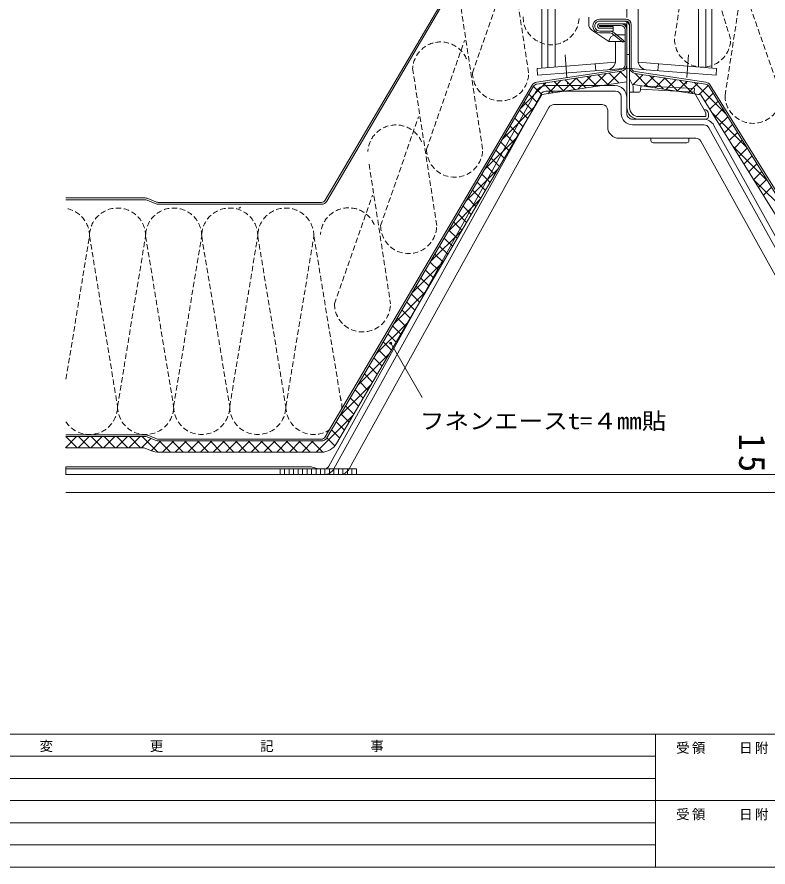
# Model space of a CAD drawing. Units: millimetres, scale not verified. Extents: x -1135 to 2170, y -1086 to 2575.
# Drawn here: x -666.7 to -332, y 184.1 to 563.2 of the extents above; entities that cross this region are included whole.
import ezdxf
from ezdxf.enums import TextEntityAlignment as Align

# ---------------------------------------------------------------- set-up
doc = ezdxf.new("R2010")
doc.units = ezdxf.units.MM
doc.header["$LTSCALE"] = 2
doc.header["$PDMODE"] = 32
doc.header["$PDSIZE"] = 1
for name, pattern in [('CHAIN1', [8, 5, -1, 1, -1]), ('DASHED1', [1.8, 1.2, -0.6]), ('DOUBLE_CHAIN1', [8.8, 5, -1, 0.6, -0.6, 0.6, -1])]:
    doc.linetypes.add(name, pattern=pattern)
doc.layers.add('0-1', color=4, linetype='Continuous', lineweight=18)
doc.styles.add('ＭＳ ゴシック', font='')
doc.styles.get('ＭＳ ゴシック').set_extended_font_data('MS Gothic')

msp = doc.modelspace()

# ---------------------------------------------------------------- linework, layer by layer
at = {"layer": '0-1', "color": 7, "linetype": 'CHAIN1'}
for p, q in [((-394.872, 669.014), (-394.872, 532.513)), ((-422.331, 546.271), (-421.312, 533.311)), ((-367.413, 546.271), (-368.433, 533.311))]:
    msp.add_line(p, q, dxfattribs=at)
at = {"layer": '0-1', "color": 3}
for p, q in [((-437.094, 638.346), (-529.292, 481.504)), ((-528.602, 481.101), (-436.404, 637.942)), ((-406.936, 562.23), (-395.372, 562.23)), ((-406.934, 561.43), (-395.372, 561.43)), ((-407.941, 559.23), (-407.941, 559.16)), ((-407.141, 559.23), (-407.141, 559.16)), ((-397.672, 560.231), (-406.941, 560.231)), ((-397.672, 559.43), (-406.941, 559.43)), ((-406.941, 558.96), (-400.941, 558.96)), ((-406.941, 558.16), (-400.941, 558.16)), ((-400.941, 558.16), (-400.941, 558.96)), ((-395.672, 557.431), (-395.672, 555.626)), ((-394.872, 557.431), (-394.872, 555.626)), ((-393.672, 540.849), (-393.672, 559.73)), ((-392.872, 540.849), (-392.872, 559.73)), ((-402.794, 556.96), (-406.936, 556.96)), ((-402.794, 556.16), (-406.936, 556.16)), ((-400.591, 556.18), (-396.159, 552.59)), ((-395.672, 541.824), (-395.672, 555.626)), ((-394.872, 541.823), (-394.872, 555.626)), ((-397.371, 539.846), (-435.097, 534.117)), ((-434.977, 533.326), (-397.251, 539.055)), ((-391.172, 538.872), (-359.635, 534.083)), ((-359.756, 533.292), (-391.292, 538.081)), ((-437.094, 532.762), (-529.292, 375.921)), ((-528.602, 375.517), (-436.404, 532.358)), ((-261.138, 375.462), (-358.353, 532.363)), ((-357.672, 532.783), (-260.457, 375.881)), ((-609.872, 482.514), (-644.872, 482.514)), ((-609.872, 481.714), (-644.872, 481.714)), ((-605.114, 480.057), (-608.683, 481.485)), ((-604.817, 480.8), (-608.386, 482.228)), ((-531.019, 480.514), (-603.331, 480.514)), ((-603.331, 479.714), (-531.019, 479.714)), ((-609.872, 376.93), (-644.872, 376.93)), ((-609.872, 376.13), (-644.872, 376.13)), ((-605.114, 374.474), (-608.683, 375.901)), ((-604.817, 375.216), (-608.386, 376.644)), ((-531.019, 374.93), (-603.331, 374.93)), ((-603.331, 374.13), (-531.019, 374.13)), ((-644.872, 359.13), (355.128, 359.13)), ((-644.872, 351.13), (355.128, 351.13))]:
    msp.add_line(p, q, dxfattribs=at)
at = {"layer": '0-1', "color": 7}
for p, q in [((-432.76, 626.014), (-432.76, 540.435)), ((-430.042, 626.014), (-430.042, 540.648)), ((-426.872, 629.014), (-426.872, 540.898)), ((-362.872, 540.898), (-362.872, 614.013)), ((-359.702, 611.014), (-359.702, 540.648)), ((-356.984, 611.014), (-356.984, 540.435)), ((-389.872, 570.014), (-389.872, 543.711)), ((-411.872, 563.214), (-411.872, 560.007)), ((-396.172, 561.43), (-406.936, 561.43)), ((-410.466, 557.357), (-402.872, 552.214)), ((-406.934, 560.23), (-396.172, 560.23)), ((-394.872, 558.93), (-394.872, 522.831)), ((-393.672, 558.93), (-393.672, 522.831)), ((-402.872, 552.214), (-395.672, 552.214)), ((-399.872, 552.214), (-399.872, 543.711)), ((-394.872, 546.498), (-393.672, 546.498)), ((-434.899, 540.266), (-399.933, 543.018)), ((-408.979, 542.306), (-408.744, 539.315)), ((-354.845, 540.266), (-389.812, 543.018)), ((-380.765, 542.306), (-381, 539.315)), ((-434.899, 540.266), (-434.664, 537.275)), ((-434.664, 537.275), (-403.558, 539.724)), ((-393.672, 535.63), (-392.198, 532.683)), ((-432.815, 528.597), (-394.872, 534.359)), ((-400.172, 532.63), (-430.745, 532.63)), ((-392.071, 532.147), (-392.071, 529.63)), ((-361.877, 528.556), (-392.043, 533.138)), ((-388.679, 532.568), (-388.783, 530.578)), ((-388.762, 530.971), (-364.795, 529.715)), ((-388.679, 532.568), (-364.711, 531.312)), ((-364.711, 531.312), (-364.795, 529.715)), ((-527.658, 362.921), (-435.384, 529.894)), ((-525.47, 361.712), (-433.11, 528.839)), ((-524.292, 372.983), (-432.815, 528.597)), ((-399.872, 530.13), (-430.922, 530.13)), ((-397.372, 527.63), (-397.372, 520.13)), ((-393.672, 529.63), (-389.781, 529.63)), ((-359.672, 520.43), (-364.795, 529.715)), ((-265.389, 372.828), (-361.877, 528.556)), ((-405.871, 524.13), (-427.382, 524.13)), ((-518.614, 361.712), (-429.571, 522.839)), ((-403.371, 521.63), (-403.371, 514.13)), ((-394.872, 522.831), (-394.872, 520.13)), ((-360.499, 521.93), (-360.472, 521.93)), ((-359.672, 520.43), (-359.672, 518.83)), ((-358.472, 519.93), (-358.472, 518.83)), ((-389.672, 517.63), (-392.371, 517.63)), ((-389.672, 518.83), (-359.672, 518.83)), ((-389.672, 517.63), (-359.672, 517.63)), ((-360.532, 515.13), (-392.371, 515.13)), ((-274.273, 361.712), (-358.343, 513.839)), ((-272.085, 362.921), (-356.07, 514.893)), ((-364.071, 509.13), (-398.372, 509.13)), ((-384.171, 509.13), (-384.171, 508.13)), ((-367.172, 509.13), (-367.172, 508.13)), ((-383.172, 507.13), (-368.171, 507.13)), ((-281.128, 361.712), (-361.883, 507.839)), ((-500.101, 417.748), (-486.118, 393.531)), ((-610.218, 371.13), (-644.872, 371.13)), ((-606.971, 369.831), (-610.219, 371.13)), ((-603.331, 369.13), (-531.02, 369.13)), ((-644.872, 362.63), (-644.872, 359.13)), ((-535.871, 362.63), (-644.872, 362.63)), ((-644.872, 361.63), (-529.846, 361.63)), ((-549.415, 361.712), (-549.415, 359.212)), ((-547.415, 361.712), (-547.415, 359.212)), ((-545.415, 361.712), (-545.415, 359.212)), ((-543.415, 361.712), (-543.415, 359.212)), ((-541.415, 361.712), (-541.415, 359.212)), ((-539.415, 361.712), (-539.415, 359.212)), ((-537.415, 361.712), (-537.415, 359.212)), ((-535.415, 361.712), (-535.415, 359.212)), ((-532.371, 361.63), (-535.106, 362.51)), ((-533.415, 361.712), (-533.415, 359.212)), ((-531.415, 361.712), (-531.415, 359.212)), ((-529.415, 361.712), (-529.415, 359.212)), ((-515.415, 361.712), (-529.213, 361.712)), ((-527.415, 361.712), (-527.415, 359.212)), ((-525.415, 361.712), (-525.415, 359.212)), ((-523.415, 361.712), (-523.415, 359.212)), ((-521.415, 361.712), (-521.415, 359.212)), ((-519.415, 361.712), (-519.415, 359.212)), ((-517.415, 361.712), (-517.415, 359.212)), ((-515.415, 361.712), (-515.415, 359.212)), ((-644.872, 359.13), (-522.991, 359.13))]:
    msp.add_line(p, q, dxfattribs=at)
at = {"layer": '0-1', "linetype": 'DASHED1', "lineweight": 9}
for p, q in [((-364.329, 614.013), (-373.63, 553.341)), ((-449.382, 608.234), (-438.658, 538.279)), ((-348.629, 553.341), (-364.309, 604.041)), ((-340.362, 598.235), (-351.085, 528.279)), ((-463.658, 538.279), (-446.775, 586.698)), ((-326.085, 528.279), (-342.969, 576.699)), ((-469.86, 574.207), (-460.301, 511.85)), ((-469.86, 574.207), (-459.137, 504.252)), ((-484.137, 504.252), (-467.253, 552.671)), ((-490.338, 540.18), (-479.615, 470.224)), ((-504.615, 470.224), (-487.731, 518.643)), ((-509.75, 497.619), (-500.191, 435.262)), ((-525.191, 435.262), (-508.308, 483.681)), ((-644.872, 401.661), (-634.371, 465.503))]:
    msp.add_line(p, q, dxfattribs=at)
at = {"layer": '0-1', "color": 7, "linetype": 'DOUBLE_CHAIN1'}
for p in [(-403.558, 539.724), (-386.186, 539.724)]:
    msp.add_line(p, (-394.872, 540.407), dxfattribs=at)
at = {"layer": '0-1', "lineweight": 9}
for p, q in [((-403.392, 533.066), (-397.429, 539.028)), ((-397.861, 538.963), (-394.872, 535.975)), ((-430.07, 529.014), (-424.107, 534.977)), ((-423.401, 530.027), (-417.438, 535.99)), ((-422.416, 535.234), (-418.026, 530.843)), ((-417.505, 535.98), (-413.115, 531.589)), ((-416.731, 531.04), (-410.768, 537.003)), ((-412.594, 536.725), (-408.203, 532.335)), ((-410.062, 532.052), (-404.099, 538.015)), ((-407.683, 537.471), (-403.292, 533.081)), ((-402.772, 538.217), (-398.381, 533.827)), ((-387.66, 537.529), (-392.051, 533.139)), ((-385.418, 532.132), (-391.381, 538.094)), ((-382.749, 536.784), (-387.14, 532.393)), ((-378.749, 531.119), (-384.711, 537.082)), ((-377.838, 536.038), (-382.229, 531.647)), ((-372.079, 530.106), (-378.042, 536.069)), ((-372.927, 535.292), (-377.318, 530.902)), ((-368.016, 534.546), (-372.406, 530.156)), ((-365.41, 529.093), (-371.373, 535.056)), ((-442.139, 522.602), (-430.777, 533.964)), ((-436.444, 532.29), (-432.791, 528.638)), ((-432.239, 533.742), (-427.848, 529.352)), ((-427.328, 534.488), (-422.937, 530.098)), ((-363.104, 533.8), (-367.495, 529.41)), ((-350.747, 520.088), (-364.703, 534.043)), ((-358.582, 532.666), (-362.584, 528.664)), ((-438.538, 528.728), (-434.885, 525.075)), ((-356.392, 529.198), (-360.024, 525.567)), ((-440.632, 525.165), (-436.98, 521.513)), ((-354.228, 525.706), (-357.86, 522.074)), ((-450.207, 508.877), (-436.135, 522.949)), ((-442.727, 521.603), (-439.074, 517.95)), ((-341.534, 505.217), (-356.996, 520.679)), ((-352.064, 522.213), (-355.696, 518.581)), ((-444.821, 518.04), (-441.168, 514.387)), ((-349.9, 518.72), (-353.532, 515.088)), ((-446.915, 514.477), (-443.262, 510.825)), ((-347.736, 515.227), (-351.368, 511.596)), ((-458.275, 495.152), (-444.203, 509.224)), ((-449.01, 510.914), (-445.357, 507.262)), ((-345.572, 511.734), (-349.203, 508.103)), ((-343.408, 508.242), (-347.039, 504.61)), ((-451.104, 507.352), (-446.966, 503.215)), ((-332.32, 490.347), (-347.782, 505.809)), ((-341.244, 504.749), (-344.875, 501.117)), ((-455.497, 500.431), (-451.935, 496.87)), ((-453.198, 503.789), (-449.451, 500.042)), ((-339.08, 501.256), (-342.711, 497.624)), ((-457.387, 496.664), (-453.734, 493.011)), ((-336.915, 497.763), (-340.547, 494.132)), ((-466.343, 481.427), (-452.271, 495.499)), ((-459.481, 493.102), (-455.828, 489.449)), ((-334.751, 494.271), (-338.383, 490.639)), ((-461.575, 489.539), (-457.922, 485.886)), ((-323.107, 475.477), (-338.569, 490.938)), ((-332.587, 490.778), (-336.219, 487.146)), ((-463.669, 485.976), (-460.017, 482.324)), ((-330.423, 487.285), (-334.055, 483.653)), ((-474.412, 467.702), (-460.339, 481.775)), ((-465.764, 482.414), (-462.111, 478.761)), ((-467.858, 478.851), (-464.206, 475.198)), ((-469.952, 475.289), (-466.299, 471.636)), ((-472.047, 471.726), (-468.394, 468.073)), ((-482.48, 453.977), (-468.408, 468.049)), ((-474.141, 468.163), (-470.488, 464.511)), ((-476.235, 464.601), (-472.582, 460.948)), ((-478.329, 461.038), (-474.677, 457.385)), ((-480.423, 457.475), (-476.771, 453.823)), ((-490.548, 440.252), (-476.476, 454.324)), ((-482.518, 453.913), (-478.865, 450.26)), ((-484.612, 450.35), (-480.959, 446.697)), ((-486.706, 446.788), (-483.053, 443.135)), ((-498.617, 426.527), (-484.545, 440.599)), ((-488.8, 443.225), (-485.148, 439.572)), ((-492.989, 436.1), (-489.337, 432.447)), ((-490.895, 439.662), (-487.242, 436.01)), ((-495.083, 432.537), (-491.43, 428.885)), ((-497.178, 428.974), (-493.525, 425.322)), ((-506.684, 412.803), (-492.611, 426.876)), ((-499.272, 425.412), (-495.619, 421.759)), ((-501.366, 421.849), (-497.713, 418.197)), ((-503.46, 418.287), (-499.808, 414.634)), ((-505.555, 414.724), (-501.902, 411.071)), ((-514.751, 399.08), (-500.679, 413.152)), ((-507.649, 411.162), (-503.996, 407.509)), ((-509.743, 407.599), (-506.09, 403.946)), ((-511.838, 404.036), (-508.185, 400.384)), ((-522.818, 385.356), (-508.746, 399.429)), ((-513.932, 400.474), (-510.279, 396.821)), ((-516.026, 396.911), (-512.373, 393.258)), ((-518.12, 393.348), (-514.468, 389.695)), ((-520.214, 389.786), (-516.562, 386.133)), ((-533.388, 369.13), (-516.813, 385.705)), ((-522.309, 386.223), (-518.656, 382.57)), ((-526.497, 379.098), (-522.845, 375.445)), ((-524.403, 382.66), (-520.75, 379.008)), ((-645.109, 371.131), (-640.11, 376.13)), ((-644.872, 376.13), (-639.873, 371.131)), ((-639.452, 371.131), (-634.453, 376.13)), ((-639.215, 376.13), (-634.216, 371.131)), ((-633.795, 371.131), (-628.796, 376.13)), ((-633.558, 376.13), (-628.559, 371.131)), ((-628.139, 371.131), (-623.139, 376.13)), ((-627.901, 376.13), (-622.902, 371.131)), ((-622.482, 371.131), (-617.482, 376.13)), ((-622.245, 376.13), (-617.245, 371.131)), ((-616.825, 371.131), (-611.826, 376.13)), ((-616.588, 376.13), (-611.588, 371.131)), ((-610.931, 376.13), (-603.95, 369.15)), ((-528.591, 375.535), (-524.939, 371.883)), ((-611.168, 371.131), (-607.05, 375.248)), ((-606.856, 369.786), (-602.511, 374.13)), ((-603.274, 374.13), (-598.274, 369.13)), ((-601.854, 369.13), (-596.854, 374.13)), ((-597.617, 374.13), (-592.617, 369.13)), ((-596.198, 369.13), (-591.198, 374.13)), ((-591.96, 374.13), (-586.96, 369.13)), ((-590.541, 369.13), (-585.541, 374.13)), ((-586.304, 374.13), (-581.304, 369.13)), ((-584.884, 369.13), (-579.884, 374.13)), ((-580.647, 374.13), (-575.647, 369.13)), ((-579.227, 369.13), (-574.227, 374.13)), ((-574.99, 374.13), (-569.99, 369.13)), ((-573.571, 369.13), (-568.57, 374.13)), ((-569.333, 374.13), (-564.333, 369.13)), ((-567.914, 369.13), (-562.914, 374.13)), ((-563.676, 374.13), (-558.677, 369.13)), ((-562.257, 369.13), (-557.257, 374.13)), ((-558.02, 374.13), (-553.02, 369.13)), ((-556.6, 369.13), (-551.6, 374.13)), ((-552.363, 374.13), (-547.363, 369.13)), ((-550.943, 369.13), (-545.943, 374.13)), ((-546.706, 374.13), (-541.706, 369.13)), ((-545.286, 369.13), (-540.286, 374.13)), ((-541.049, 374.13), (-536.049, 369.13)), ((-539.63, 369.13), (-534.63, 374.13)), ((-535.392, 374.13), (-530.392, 369.13))]:
    msp.add_line(p, q, dxfattribs=at)
at = {"layer": '0-1', "color": 2}
for p, q in [((442.646, 243.381), (-1134.243, 243.381)), ((-382.106, 243.381), (-382.106, 184.121)), ((-382.106, 233.504), (-819.24, 233.504)), ((-382.106, 223.628), (-819.24, 223.628)), ((-819.24, 213.752), (442.646, 213.752)), ((-382.106, 203.874), (-819.24, 203.874)), ((-382.106, 193.998), (-819.24, 193.998)), ((-1134.243, 184.121), (442.646, 184.121))]:
    msp.add_line(p, q, dxfattribs=at)
at = {"layer": '0-1', "color": 7}
for points in [[(-406.934, 558.16), (-401.024, 558.16), (-401.024, 556.96), (-406.936, 556.96)], [(-399.872, 555.214), (-395.672, 555.214), (-395.672, 552.214)], [(-354.845, 540.266), (-355.081, 537.275), (-386.186, 539.724)]]:
    msp.add_lwpolyline(points, dxfattribs=at)
at = {"layer": '0-1', "color": 3}
msp.add_lwpolyline([(-401.094, 555.558), (-396.663, 551.969), (-396.159, 552.59)], dxfattribs=at)
at = {"layer": '0-1', "linetype": 'DASHED1', "lineweight": 9}
for points in [[(-634.371, 465.503), (-621.871, 389.503), (-609.372, 465.503), (-596.872, 389.503), (-584.372, 465.503), (-571.871, 389.503)], [(-571.871, 389.503), (-559.371, 465.504), (-546.871, 389.503)], [(-546.871, 389.504), (-534.371, 465.504), (-522.169, 391.314)]]:
    msp.add_lwpolyline(points, dxfattribs=at)
for centre, radius, start, end in [((-428.615, 563.34), 12.5, 179.99997, 359.99998), ((-477.852, 539.595), 12.5, 23.35745, 177.32076), ((-361.128, 553.341), 12.5, 179.99997, 359.99998), ((-451.159, 538.279), 12.5, 179.99997, 359.99998), ((-338.585, 528.279), 12.5, 179.99997, 359.99998), ((-497.813, 502.596), 12.5, 23.35745, 177.32076), ((-471.637, 504.252), 12.5, 179.99997, 359.99998), ((-646.871, 465.503), 12.5, 0, 80.79446), ((-621.871, 465.503), 12.5, 0, 179.99997), ((-596.872, 465.503), 12.5, 0, 179.99997), ((-571.871, 465.503), 12.5, 0, 179.99997), ((-567.859, 479.003), 1, 270, 321.93434), ((-546.871, 465.504), 12.5, 0, 179.99997), ((-518.907, 465.606), 12.5, 23.35745, 177.32076), ((-492.115, 470.224), 12.5, 179.99997, 359.99998), ((-512.691, 435.262), 12.5, 179.99997, 359.99998), ((-534.371, 389.504), 12.5, 355.27174, 21.44275), ((-634.371, 389.503), 12.5, 212.85745, 359.99998), ((-609.372, 389.503), 12.5, 179.99997, 359.99998), ((-584.372, 389.503), 12.5, 179.99997, 359.99998), ((-559.371, 389.503), 12.5, 179.99997, 359.99998), ((-534.371, 389.504), 12.5, 179.99997, 303.83014)]:
    msp.add_arc(centre, radius, start, end, dxfattribs=at)
at = {"layer": '0-1', "color": 3}
for centre, radius, start, end in [((-406.936, 559.195), 3.035, 89.99998, 269.99998), ((-406.936, 559.195), 2.235, 89.99998, 269.99998), ((-395.372, 559.73), 2.5, 0, 89.99998), ((-395.372, 559.73), 1.7, 0, 89.99998), ((-406.941, 559.23), 1, 89.99998, 179.99998), ((-406.941, 559.16), 1, 179.99997, 269.99998), ((-406.941, 559.23), 0.2, 89.99998, 179.99998), ((-406.941, 559.16), 0.2, 179.99997, 269.99998), ((-397.672, 557.431), 2.8, 0, 89.99998), ((-397.672, 557.431), 2, 0, 89.99998), ((-402.794, 553.46), 3.5, 50.99117, 89.99998), ((-402.794, 553.46), 2.7, 50.99117, 89.99998), ((-397.671, 541.824), 2, 278.63351, 0), ((-397.671, 541.824), 2.8, 278.63351, 0), ((-390.872, 540.849), 2.8, 179.99997, 261.36423), ((-390.872, 540.849), 2, 179.99997, 261.36423), ((-434.677, 531.349), 2.8, 98.638, 149.69594), ((-434.677, 531.349), 2, 98.638, 149.69594), ((-360.056, 531.314), 2, 31.63464, 81.36563), ((-360.056, 531.314), 2.8, 31.63464, 81.36563), ((-609.872, 478.514), 4, 68.19859, 90), ((-609.872, 478.514), 3.2, 68.19859, 90), ((-531.019, 482.514), 2, 270, 329.69595), ((-603.331, 484.514), 4.8, 248.19858, 269.99998), ((-603.331, 484.514), 4, 248.19858, 269.99998), ((-531.019, 482.514), 2.8, 270, 329.69595), ((-609.872, 372.93), 4, 68.19859, 90), ((-609.872, 372.93), 3.2, 68.19859, 90), ((-531.019, 376.93), 2, 270, 329.69595), ((-531.019, 376.93), 2.8, 270, 329.69595), ((-603.331, 378.93), 4.8, 248.19858, 269.99998), ((-603.331, 378.93), 4, 248.19858, 269.99998)]:
    msp.add_arc(centre, radius, start, end, dxfattribs=at)
at = {"layer": '0-1', "color": 7}
for centre, radius, start, end in [((-406.936, 559.195), 2.235, 89.99998, 269.99998), ((-406.934, 559.195), 2.235, 89.99998, 269.99998), ((-396.172, 558.93), 2.5, 0, 89.99998), ((-408.672, 560.007), 3.2, 179.99997, 235.89296), ((-406.934, 559.195), 1.035, 89.99998, 269.99998), ((-396.172, 558.93), 1.3, 0, 89.99998), ((-399.872, 552.214), 3, 89.99998, 179.99998), ((-403.872, 543.711), 4, 274.5, 0), ((-385.872, 543.711), 4, 179.99997, 265.49998), ((-430.745, 527.33), 5.3, 89.99998, 151.07355), ((-400.172, 527.33), 5.3, 0, 89.99998), ((-393.271, 532.147), 1.2, 0, 26.56503), ((-430.922, 527.63), 2.5, 89.99998, 151.07355), ((-399.872, 527.63), 2.5, 0, 89.99998), ((-389.781, 530.63), 1, 270, 357), ((-427.382, 521.63), 2.5, 89.99998, 151.07355), ((-405.871, 521.63), 2.5, 0, 89.99998), ((-392.371, 520.13), 5, 179.99997, 269.99998), ((-389.672, 522.831), 5.2, 179.99997, 269.99998), ((-392.371, 520.13), 2.5, 179.99997, 269.99998), ((-389.672, 522.831), 4, 179.99997, 269.99998), ((-360.472, 519.93), 2, 0, 89.99998), ((-360.708, 512.33), 5.3, 28.92641, 89.99998), ((-359.672, 518.83), 1.2, 270, 0), ((-398.372, 514.13), 5, 179.99997, 269.99998), ((-360.532, 512.63), 2.5, 28.92641, 89.99998), ((-383.172, 508.13), 1, 179.99997, 269.99998), ((-368.171, 508.13), 1, 270, 0), ((-364.071, 506.63), 2.5, 28.92641, 89.99998), ((-531.02, 376.93), 7.8, 270, 329.69595), ((-603.331, 378.93), 9.8, 248.19858, 269.99998), ((-535.871, 360.13), 2.5, 72.16264, 89.99998), ((-529.846, 364.13), 2.5, 270, 331.07356), ((-529.846, 364.13), 5, 270, 331.07356), ((-522.991, 364.13), 5, 270, 331.07356)]:
    msp.add_arc(centre, radius, start, end, dxfattribs=at)
at = {"layer": '0-1', "color": 3}
msp.add_point((-500.101, 417.748), dxfattribs=at)

# ---------------------------------------------------------------- texts
at = {"layer": '0-1', "color": 2, "style": 'ＭＳ ゴシック', "width": 1.1}
msp.add_text('フネンエースt=４mm貼', height=7.331, dxfattribs=at).set_placement((-487.172, 377.183), align=Align.BOTTOM_LEFT)
at = {"layer": '0-1', "color": 2, "insert": (-345.03, 377.462), "char_height": 11.73, "attachment_point": 7, "rotation": 270, "style": 'ＭＳ ゴシック'}
msp.add_mtext('\\T1.27;\\W0.95;15', dxfattribs=at)
at = {"layer": '0-1', "color": 7, "char_height": 4.399, "attachment_point": 7, "style": 'ＭＳ ゴシック'}
for s, insert in [('\\T1.17;変\u3000\u3000\u3000\u3000\u3000\u3000更\u3000\u3000\u3000\u3000\u3000\u3000記\u3000\u3000\u3000\u3000\u3000\u3000事', (-656.644, 235.341)), ('\\T1.17;受領\u3000\u3000日附', (-372.909, 234.541)), ('\\T1.17;受領\u3000\u3000日附', (-372.909, 204.911))]:
    msp.add_mtext(s, dxfattribs=dict(at, insert=insert))

doc.saveas('drawing.dxf')
